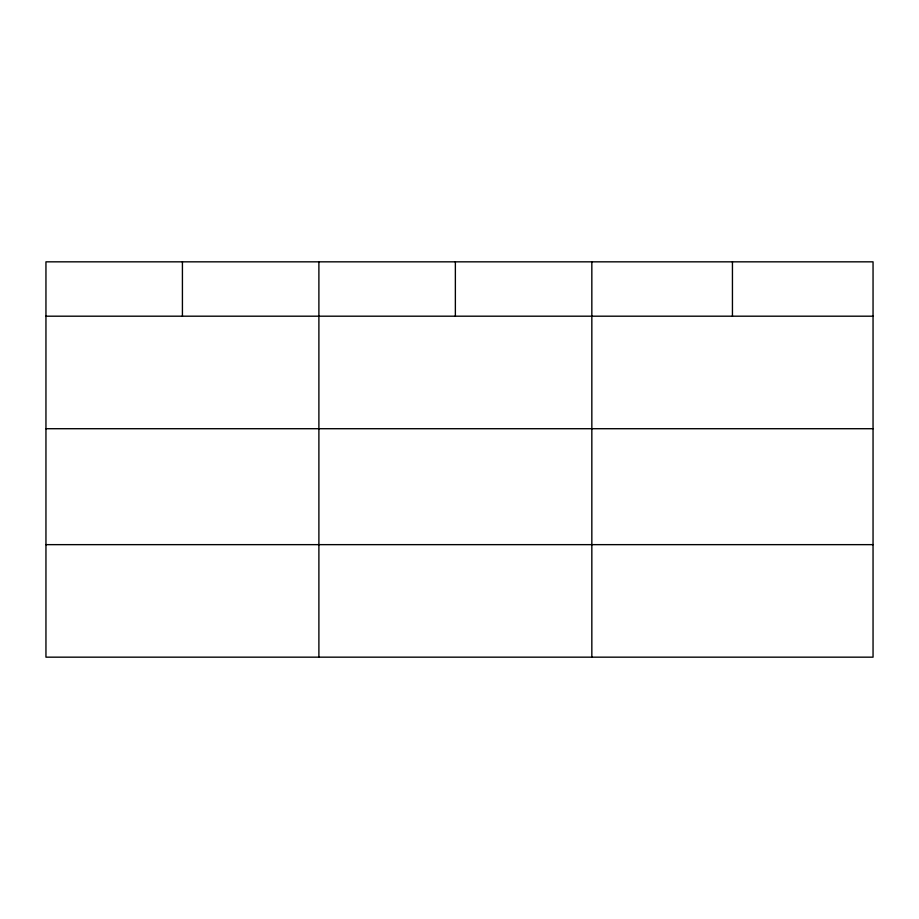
<?xml version="1.0" encoding="UTF-8"?>
<svg xmlns="http://www.w3.org/2000/svg" width="919" height="919" viewBox="0 0 919 919"><rect width="100%" height="100%" fill="white"/><g stroke="black" fill="none" stroke-linecap="round" stroke-linejoin="round"><path stroke-width="1.38" d="M873.05 428.713L873.05 261.835L45.95 261.835L45.95 657.165L873.05 657.165L873.05 428.713L45.95 428.713M45.95 316.193L873.05 316.193M45.95 544.645L873.05 544.645M732.443 261.835L732.443 316.193M591.836 261.835L591.836 657.165M455.364 261.835L455.364 316.193M318.893 261.835L318.893 657.165M182.422 261.835L182.422 316.193"/></g></svg>
